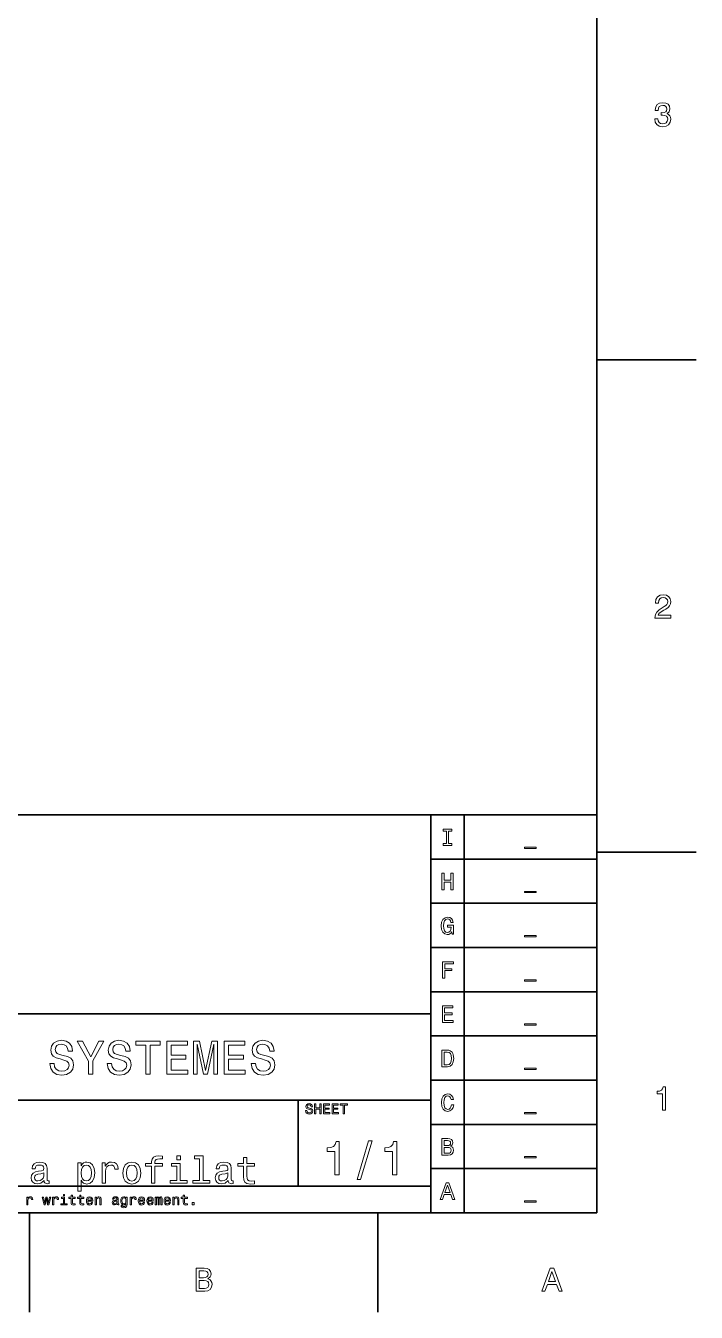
# Model space of a CAD drawing. Extents: x 0 to 841, y 0 to 594.
# Drawn here: x 734.9 to 836, y 5 to 199 of the extents above; entities that cross this region are included whole.
import ezdxf

# ---------------------------------------------------------------- set-up
doc = ezdxf.new("R2010")
doc.units = 0

msp = doc.modelspace()

# ---------------------------------------------------------------- linework, layer by layer
at = {"color": 7, "lineweight": 35}
for p, q in [((821, 20), (821, 574)), ((631, 80), (821, 80)), ((796, 20), (796, 80)), ((801, 20), (801, 80)), ((821, 80), (821, 20)), ((796, 73.33), (821, 73.33)), ((796, 66.67), (821, 66.67)), ((796, 60), (821, 60)), ((796, 53.33), (821, 53.33)), ((631, 50), (796, 50)), ((796, 46.67), (821, 46.67)), ((796, 40), (821, 40)), ((631, 37), (796, 37)), ((796, 33.33), (821, 33.33)), ((796, 26.67), (821, 26.67)), ((631, 24), (796, 24)), ((20, 20), (821, 20)), ((631, 20), (821, 20))]:
    msp.add_line(p, q, dxfattribs=at)
at = {"color": 7, "lineweight": 35, "ltscale": 0.375}
for p, q in [((821, 148.6), (836, 148.6)), ((821, 74.4), (836, 74.4)), ((735.5, 20), (735.5, 5)), ((788, 20), (788, 5))]:
    msp.add_line(p, q, dxfattribs=at)
at = {"color": 7, "lineweight": 35, "ltscale": 0.325}
msp.add_line((776, 24), (776, 37), dxfattribs=at)
at = {"color": 7, "lineweight": 13}
for points in [[(829.73, 184.97), (829.73, 184.93), (829.81, 184.45), (830.05, 184.08), (830.42, 183.85), (830.91, 183.77), (831.44, 183.85), (831.83, 184.07), (832.08, 184.43), (832.18, 184.88), (832.13, 185.18), (832.02, 185.42), (831.84, 185.61), (831.6, 185.74), (831.93, 186.02), (832.04, 186.45), (831.97, 186.84), (831.75, 187.14), (831.4, 187.33), (830.91, 187.39), (830.46, 187.31), (830.11, 187.09), (829.89, 186.74), (829.81, 186.27), (829.81, 186.23), (830.26, 186.23), (830.3, 186.55), (830.43, 186.79), (830.64, 186.93), (830.94, 186.98), (831.2, 186.94), (831.39, 186.83), (831.51, 186.66), (831.55, 186.43), (831.51, 186.18), (831.39, 186.02), (831.18, 185.91), (830.89, 185.88), (830.69, 185.89), (830.69, 185.49), (830.94, 185.5), (831.26, 185.46), (831.49, 185.33), (831.64, 185.14), (831.69, 184.88), (831.63, 184.59), (831.48, 184.37), (831.25, 184.23), (830.94, 184.19), (830.63, 184.24), (830.39, 184.39), (830.25, 184.63), (830.19, 184.97)], [(829.77, 109.67), (832.18, 109.67), (832.18, 110.1), (830.27, 110.1), (830.38, 110.34), (830.56, 110.53), (831.12, 110.89), (831.42, 111.04), (831.75, 111.26), (831.99, 111.51), (832.12, 111.81), (832.18, 112.15), (832.09, 112.57), (831.85, 112.9), (831.49, 113.12), (831.02, 113.19), (830.54, 113.11), (830.17, 112.87), (829.93, 112.49), (829.85, 111.99), (829.85, 111.92), (830.31, 111.92), (830.31, 111.96), (830.35, 112.3), (830.49, 112.56), (830.71, 112.72), (830.99, 112.77), (831.29, 112.72), (831.5, 112.6), (831.65, 112.4), (831.7, 112.15), (831.66, 111.92), (831.56, 111.72), (831.4, 111.55), (831.18, 111.4), (830.88, 111.24), (830.39, 110.93), (830.04, 110.59), (829.84, 110.19), (829.77, 109.68)], [(798.33, 75.66), (797.87, 75.66), (797.87, 75.36), (799.13, 75.36), (799.13, 75.66), (798.67, 75.66), (798.67, 77.55), (799.13, 77.55), (799.13, 77.86), (797.87, 77.86), (797.87, 77.55), (798.33, 77.55)], [(810.13, 75.14), (810.13, 74.94), (811.87, 74.94), (811.87, 75.14)], [(797.66, 68.69), (798, 68.69), (798, 69.86), (799, 69.86), (799, 68.69), (799.33, 68.69), (799.33, 71.19), (799, 71.19), (799, 70.17), (798, 70.17), (798, 71.19), (797.66, 71.19)], [(810.13, 68.47), (810.13, 68.27), (811.87, 68.27), (811.87, 68.47)], [(799.16, 62.36), (799.22, 62.02), (799.4, 62.02), (799.4, 63.37), (798.49, 63.37), (798.49, 63.07), (799.05, 63.07), (799.05, 63.05), (799.01, 62.72), (798.89, 62.47), (798.72, 62.32), (798.5, 62.27), (798.25, 62.33), (798.06, 62.52), (797.94, 62.85), (797.89, 63.28), (797.93, 63.72), (798.06, 64.04), (798.25, 64.24), (798.51, 64.3), (798.69, 64.27), (798.84, 64.17), (798.95, 64), (799.01, 63.77), (799.37, 63.77), (799.27, 64.12), (799.1, 64.38), (798.85, 64.53), (798.54, 64.59), (798.13, 64.5), (797.82, 64.24), (797.62, 63.83), (797.55, 63.27), (797.62, 62.72), (797.82, 62.3), (798.11, 62.04), (798.47, 61.96), (798.68, 61.98), (798.86, 62.06), (799.02, 62.18)], [(810.13, 61.81), (810.13, 61.61), (811.87, 61.61), (811.87, 61.81)], [(797.76, 55.36), (798.1, 55.36), (798.1, 56.51), (799.15, 56.51), (799.15, 56.81), (798.1, 56.81), (798.1, 57.55), (799.39, 57.55), (799.39, 57.86), (797.76, 57.86)], [(810.13, 55.14), (810.13, 54.94), (811.87, 54.94), (811.87, 55.14)], [(797.74, 48.69), (799.33, 48.69), (799.33, 48.99), (798.07, 48.99), (798.07, 49.84), (799.19, 49.84), (799.19, 50.14), (798.07, 50.14), (798.07, 50.89), (799.3, 50.89), (799.3, 51.19), (797.74, 51.19)], [(810.13, 48.47), (810.13, 48.27), (811.87, 48.27), (811.87, 48.47)], [(739.2, 42.53), (738.54, 42.53), (738.69, 41.77), (739.05, 41.21), (739.6, 40.87), (740.35, 40.74), (741.09, 40.86), (741.65, 41.18), (742, 41.67), (742.13, 42.33), (742.02, 42.92), (741.72, 43.3), (741.23, 43.55), (740.57, 43.74), (740.01, 43.88), (739.65, 44.04), (739.44, 44.27), (739.37, 44.63), (739.44, 44.95), (739.62, 45.2), (739.91, 45.36), (740.31, 45.42), (740.71, 45.35), (741.03, 45.15), (741.24, 44.83), (741.34, 44.39), (741.99, 44.39), (741.99, 44.4), (741.88, 45.08), (741.54, 45.59), (741.01, 45.9), (740.29, 46.01), (739.64, 45.9), (739.13, 45.6), (738.81, 45.13), (738.69, 44.53), (738.79, 43.99), (739.06, 43.62), (739.49, 43.37), (740.09, 43.19), (740.67, 43.02), (741.11, 42.86), (741.37, 42.63), (741.47, 42.26), (741.38, 41.88), (741.16, 41.59), (740.82, 41.41), (740.38, 41.35), (739.89, 41.43), (739.52, 41.66), (739.28, 42.03)], [(745.05, 40.88), (745.05, 42.91), (746.69, 45.89), (745.94, 45.89), (744.71, 43.52), (743.46, 45.89), (742.66, 45.89), (744.38, 42.86), (744.38, 40.88)], [(747.87, 42.53), (747.22, 42.53), (747.36, 41.77), (747.72, 41.21), (748.28, 40.87), (749.03, 40.74), (749.77, 40.86), (750.32, 41.18), (750.68, 41.67), (750.81, 42.33), (750.7, 42.92), (750.39, 43.3), (749.9, 43.55), (749.25, 43.74), (748.69, 43.88), (748.32, 44.04), (748.11, 44.27), (748.05, 44.63), (748.11, 44.95), (748.3, 45.2), (748.59, 45.36), (748.98, 45.42), (749.39, 45.35), (749.7, 45.15), (749.91, 44.83), (750.01, 44.39), (750.67, 44.39), (750.67, 44.4), (750.55, 45.08), (750.21, 45.59), (749.68, 45.9), (748.96, 46.01), (748.31, 45.9), (747.81, 45.6), (747.48, 45.13), (747.37, 44.53), (747.46, 43.99), (747.74, 43.62), (748.17, 43.37), (748.76, 43.19), (749.34, 43.02), (749.78, 42.86), (750.05, 42.63), (750.14, 42.26), (750.06, 41.88), (749.83, 41.59), (749.49, 41.41), (749.05, 41.35), (748.56, 41.43), (748.19, 41.66), (747.95, 42.03)], [(753.02, 40.88), (753.68, 40.88), (753.68, 45.28), (755.19, 45.28), (755.19, 45.88), (751.5, 45.88), (751.5, 45.28), (753.02, 45.28)], [(756.17, 40.88), (759.34, 40.88), (759.34, 41.49), (756.84, 41.49), (756.84, 43.18), (759.07, 43.18), (759.07, 43.78), (756.84, 43.78), (756.84, 45.28), (759.29, 45.28), (759.29, 45.88), (756.17, 45.88)], [(760.22, 40.88), (760.78, 40.88), (760.78, 45.42), (761.71, 40.88), (762.33, 40.88), (763.26, 45.42), (763.26, 40.88), (763.82, 40.88), (763.82, 45.88), (762.95, 45.88), (762.02, 41.47), (761.11, 45.88), (760.22, 45.88)], [(764.85, 40.88), (768.02, 40.88), (768.02, 41.49), (765.51, 41.49), (765.51, 43.18), (767.74, 43.18), (767.74, 43.78), (765.51, 43.78), (765.51, 45.28), (767.96, 45.28), (767.96, 45.88), (764.85, 45.88)], [(769.56, 42.53), (768.9, 42.53), (769.05, 41.77), (769.41, 41.21), (769.96, 40.87), (770.71, 40.74), (771.45, 40.86), (772.01, 41.18), (772.36, 41.67), (772.49, 42.33), (772.38, 42.92), (772.08, 43.3), (771.59, 43.55), (770.94, 43.74), (770.37, 43.88), (770.01, 44.04), (769.8, 44.27), (769.73, 44.63), (769.8, 44.95), (769.98, 45.2), (770.27, 45.36), (770.67, 45.42), (771.07, 45.35), (771.39, 45.15), (771.6, 44.83), (771.7, 44.39), (772.35, 44.39), (772.35, 44.4), (772.24, 45.08), (771.9, 45.59), (771.37, 45.9), (770.65, 46.01), (770, 45.9), (769.49, 45.6), (769.17, 45.13), (769.05, 44.53), (769.15, 43.99), (769.42, 43.62), (769.85, 43.37), (770.45, 43.19), (771.03, 43.02), (771.47, 42.86), (771.73, 42.63), (771.83, 42.26), (771.74, 41.88), (771.52, 41.59), (771.18, 41.41), (770.74, 41.35), (770.25, 41.43), (769.88, 41.66), (769.64, 42.03)], [(798.5, 44.52), (797.66, 44.52), (797.66, 42.02), (798.5, 42.02), (798.89, 42.1), (799.18, 42.34), (799.36, 42.74), (799.43, 43.27), (799.37, 43.82), (799.3, 44.04), (799.2, 44.21), (798.9, 44.44), (798.71, 44.5)], [(798.47, 44.22), (798.74, 44.17), (798.93, 44.01), (799.04, 43.71), (799.08, 43.27), (799.04, 42.85), (798.93, 42.56), (798.74, 42.38), (798.47, 42.32), (798, 42.32), (798, 44.22)], [(810.13, 41.81), (810.13, 41.61), (811.87, 41.61), (811.87, 41.81)], [(830.91, 35.47), (831.37, 35.47), (831.37, 38.99), (831.03, 38.99), (830.93, 38.68), (830.75, 38.48), (830.48, 38.36), (830.09, 38.32), (830.09, 37.96), (830.91, 37.96)], [(799.08, 36.29), (799.01, 35.98), (798.89, 35.77), (798.73, 35.63), (798.53, 35.59), (798.3, 35.66), (798.11, 35.85), (797.99, 36.17), (797.95, 36.61), (797.99, 37.04), (798.11, 37.36), (798.29, 37.56), (798.53, 37.63), (798.71, 37.59), (798.85, 37.49), (798.97, 37.33), (799.05, 37.1), (799.39, 37.1), (799.28, 37.45), (799.09, 37.71), (798.84, 37.87), (798.53, 37.93), (798.15, 37.84), (797.86, 37.58), (797.67, 37.17), (797.61, 36.61), (797.67, 36.05), (797.86, 35.63), (798.15, 35.38), (798.53, 35.29), (798.87, 35.36), (799.14, 35.55), (799.33, 35.86), (799.43, 36.29)], [(777.31, 35.41), (777.11, 35.41), (777.16, 35.18), (777.26, 35.02), (777.43, 34.91), (777.65, 34.88), (777.88, 34.91), (778.04, 35.01), (778.15, 35.16), (778.19, 35.35), (778.16, 35.53), (778.07, 35.64), (777.92, 35.72), (777.72, 35.78), (777.55, 35.82), (777.44, 35.87), (777.38, 35.93), (777.36, 36.04), (777.38, 36.14), (777.44, 36.21), (777.52, 36.26), (777.64, 36.28), (777.76, 36.26), (777.86, 36.2), (777.92, 36.1), (777.95, 35.97), (778.15, 35.97), (778.15, 35.98), (778.11, 36.18), (778.01, 36.33), (777.85, 36.43), (777.64, 36.46), (777.44, 36.43), (777.29, 36.33), (777.19, 36.19), (777.16, 36.01), (777.19, 35.85), (777.27, 35.74), (777.4, 35.67), (777.57, 35.61), (777.75, 35.56), (777.88, 35.51), (777.96, 35.44), (777.99, 35.33), (777.96, 35.22), (777.9, 35.13), (777.8, 35.08), (777.66, 35.06), (777.52, 35.08), (777.4, 35.15), (777.33, 35.26)], [(778.45, 34.92), (778.65, 34.92), (778.65, 35.62), (779.25, 35.62), (779.25, 34.92), (779.45, 34.92), (779.45, 36.42), (779.25, 36.42), (779.25, 35.81), (778.65, 35.81), (778.65, 36.42), (778.45, 36.42)], [(779.8, 34.92), (780.75, 34.92), (780.75, 35.1), (780, 35.1), (780, 35.61), (780.67, 35.61), (780.67, 35.79), (780, 35.79), (780, 36.24), (780.73, 36.24), (780.73, 36.42), (779.8, 36.42)], [(781.1, 34.92), (782.05, 34.92), (782.05, 35.1), (781.3, 35.1), (781.3, 35.61), (781.97, 35.61), (781.97, 35.79), (781.3, 35.79), (781.3, 36.24), (782.03, 36.24), (782.03, 36.42), (781.1, 36.42)], [(782.76, 34.92), (782.95, 34.92), (782.95, 36.24), (783.41, 36.24), (783.41, 36.42), (782.3, 36.42), (782.3, 36.24), (782.76, 36.24)], [(810.13, 35.14), (810.13, 34.94), (811.87, 34.94), (811.87, 35.14)], [(798.95, 30.04), (799.2, 30.25), (799.27, 30.39), (799.29, 30.56), (799.24, 30.83), (799.1, 31.03), (798.87, 31.15), (798.56, 31.19), (797.67, 31.19), (797.67, 28.69), (798.61, 28.69), (798.94, 28.74), (799.19, 28.89), (799.35, 29.12), (799.4, 29.44), (799.37, 29.65), (799.28, 29.83), (799.14, 29.96)], [(781.53, 25.7), (782.19, 25.7), (782.19, 30.74), (781.7, 30.74), (781.57, 30.3), (781.31, 30), (780.91, 29.83), (780.37, 29.77), (780.37, 29.26), (781.53, 29.26)], [(784.88, 25.03), (785.37, 25.03), (787.12, 30.84), (786.61, 30.84)], [(790.21, 25.7), (790.86, 25.7), (790.86, 30.74), (790.37, 30.74), (790.24, 30.3), (789.98, 30), (789.59, 29.83), (789.04, 29.77), (789.04, 29.26), (790.21, 29.26)], [(798.49, 30.15), (798, 30.15), (798, 30.89), (798.52, 30.89), (798.71, 30.87), (798.85, 30.81), (798.93, 30.69), (798.96, 30.53), (798.93, 30.36), (798.84, 30.25), (798.69, 30.17)], [(798.57, 28.99), (798, 28.99), (798, 29.85), (798.54, 29.85), (798.76, 29.83), (798.93, 29.75), (799.02, 29.62), (799.05, 29.43), (799.02, 29.23), (798.93, 29.1), (798.78, 29.01)], [(737.68, 24.85), (737.68, 24.84), (737.71, 24.64), (737.8, 24.5), (738.16, 24.39), (738.44, 24.44), (738.44, 24.83), (738.32, 24.81), (738.16, 24.89), (738.13, 25.12), (738.13, 26.72), (738.06, 27.13), (737.86, 27.42), (737.51, 27.59), (737.01, 27.65), (736.53, 27.59), (736.17, 27.39), (735.95, 27.08), (735.87, 26.68), (735.87, 26.65), (736.33, 26.65), (736.37, 26.89), (736.5, 27.06), (736.7, 27.16), (737, 27.2), (737.28, 27.18), (737.48, 27.09), (737.6, 26.94), (737.64, 26.73), (737.62, 26.49), (737.53, 26.37), (737.3, 26.31), (736.86, 26.27), (736.37, 26.16), (736.02, 25.98), (735.81, 25.69), (735.75, 25.26), (735.8, 24.88), (735.98, 24.6), (736.27, 24.42), (736.67, 24.36), (737.2, 24.48)], [(743.26, 27.07), (743.26, 27.54), (742.76, 27.54), (742.76, 23.25), (743.26, 23.25), (743.26, 24.92), (743.44, 24.65), (743.64, 24.47), (744.15, 24.34), (744.63, 24.45), (745.01, 24.78), (745.26, 25.3), (745.35, 26), (745.26, 26.7), (745.01, 27.22), (744.63, 27.54), (744.15, 27.65), (743.87, 27.62), (743.64, 27.51), (743.44, 27.33)], [(744.06, 24.8), (743.72, 24.87), (743.48, 25.1), (743.32, 25.48), (743.27, 26), (743.32, 26.52), (743.48, 26.89), (743.72, 27.12), (744.06, 27.2), (744.37, 27.12), (744.62, 26.89), (744.78, 26.51), (744.84, 26), (744.78, 25.48), (744.62, 25.1), (744.37, 24.87)], [(746.44, 24.45), (746.95, 24.45), (746.95, 26.22), (747, 26.65), (747.16, 26.95), (747.41, 27.14), (747.75, 27.2), (748.01, 27.16), (748.2, 27.04), (748.31, 26.85), (748.35, 26.58), (748.86, 26.58), (748.8, 27.05), (748.61, 27.38), (748.29, 27.59), (747.86, 27.65), (747.56, 27.61), (747.31, 27.49), (747.08, 27.3), (746.9, 27.03), (746.9, 27.54), (746.44, 27.54)], [(749.57, 25.99), (749.67, 25.29), (749.93, 24.77), (750.35, 24.45), (750.92, 24.34), (751.48, 24.45), (751.9, 24.77), (752.16, 25.29), (752.26, 25.99), (752.16, 26.7), (751.9, 27.22), (751.48, 27.54), (750.92, 27.65), (750.35, 27.54), (749.93, 27.22), (749.67, 26.7)], [(750.09, 26), (750.14, 26.52), (750.31, 26.89), (750.56, 27.12), (750.92, 27.2), (751.26, 27.12), (751.52, 26.9), (751.68, 26.52), (751.74, 26), (751.68, 25.48), (751.52, 25.1), (751.26, 24.86), (750.92, 24.79), (750.56, 24.86), (750.31, 25.1), (750.14, 25.48)], [(753.9, 27.01), (753.9, 24.45), (754.4, 24.45), (754.4, 27.01), (755.56, 27.01), (755.56, 27.44), (754.4, 27.44), (754.4, 27.63), (754.44, 27.86), (754.58, 28.02), (754.8, 28.11), (755.12, 28.14), (755.56, 28.12), (755.56, 28.56), (755.01, 28.59), (754.51, 28.54), (754.17, 28.38), (753.96, 28.11), (753.9, 27.72), (753.9, 27.44), (752.97, 27.44), (752.97, 27.01)], [(758.21, 24.88), (758.21, 27.44), (756.91, 27.44), (756.91, 27.01), (757.71, 27.01), (757.71, 24.88), (756.67, 24.88), (756.67, 24.45), (759.26, 24.45), (759.26, 24.88)], [(758.23, 28.59), (757.69, 28.59), (757.69, 28.01), (758.23, 28.01)], [(761.14, 28.16), (761.14, 24.88), (760.1, 24.88), (760.1, 24.45), (762.69, 24.45), (762.69, 24.88), (761.65, 24.88), (761.65, 28.59), (760.35, 28.59), (760.35, 28.16)], [(765.44, 24.85), (765.44, 24.84), (765.47, 24.64), (765.56, 24.5), (765.92, 24.39), (766.2, 24.44), (766.2, 24.83), (766.08, 24.81), (765.92, 24.89), (765.89, 25.12), (765.89, 26.72), (765.82, 27.13), (765.62, 27.42), (765.27, 27.59), (764.77, 27.65), (764.29, 27.59), (763.93, 27.39), (763.71, 27.08), (763.63, 26.68), (763.63, 26.65), (764.09, 26.65), (764.13, 26.89), (764.25, 27.06), (764.46, 27.16), (764.76, 27.2), (765.04, 27.18), (765.24, 27.09), (765.36, 26.94), (765.4, 26.73), (765.38, 26.49), (765.29, 26.37), (765.05, 26.31), (764.62, 26.27), (764.13, 26.16), (763.78, 25.98), (763.57, 25.69), (763.5, 25.26), (763.56, 24.88), (763.74, 24.6), (764.03, 24.42), (764.43, 24.36), (764.96, 24.48)], [(767.75, 27.01), (767.75, 25.46), (767.79, 24.96), (767.95, 24.61), (768.27, 24.41), (768.82, 24.34), (769.42, 24.37), (769.42, 24.81), (768.98, 24.77), (768.58, 24.82), (768.37, 24.96), (768.28, 25.2), (768.26, 25.54), (768.26, 27.01), (769.42, 27.01), (769.42, 27.44), (768.26, 27.44), (768.26, 28.35), (767.75, 28.35), (767.75, 27.44), (766.88, 27.44), (766.88, 27.01)], [(810.13, 28.47), (810.13, 28.27), (811.87, 28.27), (811.87, 28.47)], [(737.63, 25.53), (737.56, 25.23), (737.37, 25), (737.1, 24.85), (736.76, 24.8), (736.54, 24.83), (736.38, 24.92), (736.28, 25.08), (736.25, 25.31), (736.28, 25.51), (736.37, 25.65), (736.74, 25.82), (737.2, 25.88), (737.63, 26.02)], [(765.38, 25.53), (765.31, 25.23), (765.13, 25), (764.85, 24.85), (764.51, 24.8), (764.29, 24.83), (764.14, 24.92), (764.04, 25.08), (764.01, 25.31), (764.03, 25.51), (764.13, 25.65), (764.5, 25.82), (764.96, 25.88), (765.38, 26.02)], [(797.4, 22.02), (797.74, 22.02), (798, 22.76), (799, 22.76), (799.26, 22.02), (799.6, 22.02), (798.68, 24.53), (798.32, 24.53)], [(798.11, 23.06), (798.5, 24.17), (798.89, 23.06)], [(735.07, 21.21), (735.26, 21.21), (735.26, 21.88), (735.28, 22.04), (735.33, 22.15), (735.43, 22.22), (735.56, 22.25), (735.65, 22.23), (735.72, 22.19), (735.77, 22.11), (735.78, 22.01), (735.97, 22.01), (735.95, 22.19), (735.88, 22.31), (735.76, 22.39), (735.6, 22.42), (735.48, 22.4), (735.39, 22.36), (735.31, 22.28), (735.24, 22.18), (735.24, 22.38), (735.07, 22.38)], [(737.87, 21.21), (738.04, 22.2), (738.22, 21.21), (738.4, 21.21), (738.68, 22.38), (738.5, 22.38), (738.31, 21.39), (738.14, 22.38), (737.95, 22.38), (737.78, 21.39), (737.59, 22.38), (737.4, 22.38), (737.69, 21.21)], [(738.97, 21.21), (739.16, 21.21), (739.16, 21.88), (739.18, 22.04), (739.24, 22.15), (739.33, 22.22), (739.46, 22.25), (739.55, 22.23), (739.63, 22.19), (739.67, 22.11), (739.68, 22.01), (739.88, 22.01), (739.85, 22.19), (739.78, 22.31), (739.66, 22.39), (739.5, 22.42), (739.39, 22.4), (739.29, 22.36), (739.21, 22.28), (739.14, 22.18), (739.14, 22.38), (738.97, 22.38)], [(740.78, 21.37), (740.78, 22.34), (740.29, 22.34), (740.29, 22.17), (740.59, 22.17), (740.59, 21.37), (740.2, 21.37), (740.2, 21.21), (741.17, 21.21), (741.17, 21.37)], [(740.79, 22.77), (740.59, 22.77), (740.59, 22.55), (740.79, 22.55)], [(741.76, 22.17), (741.76, 21.59), (741.77, 21.4), (741.83, 21.27), (741.95, 21.2), (742.15, 21.17), (742.38, 21.18), (742.38, 21.35), (742.22, 21.34), (742.07, 21.35), (741.99, 21.41), (741.95, 21.5), (741.95, 21.62), (741.95, 22.17), (742.38, 22.17), (742.38, 22.34), (741.95, 22.34), (741.95, 22.68), (741.76, 22.68), (741.76, 22.34), (741.43, 22.34), (741.43, 22.17)], [(743.06, 22.17), (743.06, 21.59), (743.07, 21.4), (743.13, 21.27), (743.25, 21.2), (743.46, 21.17), (743.68, 21.18), (743.68, 21.35), (743.52, 21.34), (743.37, 21.35), (743.29, 21.41), (743.25, 21.5), (743.25, 21.62), (743.25, 22.17), (743.68, 22.17), (743.68, 22.34), (743.25, 22.34), (743.25, 22.68), (743.06, 22.68), (743.06, 22.34), (742.73, 22.34), (742.73, 22.17)], [(744.27, 21.74), (745.03, 21.74), (745.03, 21.83), (745, 22.08), (744.9, 22.26), (744.75, 22.38), (744.55, 22.42), (744.35, 22.37), (744.2, 22.25), (744.1, 22.06), (744.07, 21.8), (744.1, 21.53), (744.2, 21.34), (744.35, 21.21), (744.54, 21.17), (744.71, 21.2), (744.85, 21.27), (744.95, 21.39), (745.01, 21.55), (744.82, 21.55), (744.78, 21.46), (744.73, 21.4), (744.57, 21.34), (744.44, 21.37), (744.35, 21.44), (744.29, 21.57), (744.27, 21.73)], [(744.27, 21.9), (744.29, 22.05), (744.35, 22.16), (744.44, 22.23), (744.56, 22.25), (744.67, 22.23), (744.76, 22.16), (744.81, 22.05), (744.83, 21.9)], [(745.4, 21.21), (745.59, 21.21), (745.59, 21.88), (745.61, 22.04), (745.68, 22.15), (745.77, 22.22), (745.9, 22.25), (746.01, 22.22), (746.07, 22.17), (746.1, 22.07), (746.11, 21.94), (746.11, 21.21), (746.3, 21.21), (746.3, 21.98), (746.3, 22.13), (746.26, 22.26), (746.13, 22.38), (745.93, 22.42), (745.82, 22.4), (745.73, 22.36), (745.65, 22.29), (745.59, 22.2), (745.59, 22.38), (745.4, 22.38)], [(748.7, 21.37), (748.7, 21.36), (748.71, 21.29), (748.74, 21.23), (748.87, 21.19), (748.98, 21.21), (748.98, 21.36), (748.94, 21.35), (748.87, 21.38), (748.86, 21.47), (748.86, 22.07), (748.84, 22.22), (748.76, 22.33), (748.63, 22.39), (748.44, 22.42), (748.26, 22.39), (748.13, 22.32), (748.04, 22.2), (748.02, 22.05), (748.02, 22.04), (748.19, 22.04), (748.2, 22.13), (748.25, 22.19), (748.33, 22.23), (748.44, 22.25), (748.54, 22.24), (748.62, 22.2), (748.67, 22.15), (748.68, 22.07), (748.67, 21.98), (748.64, 21.93), (748.55, 21.91), (748.39, 21.9), (748.2, 21.86), (748.07, 21.79), (747.99, 21.68), (747.97, 21.52), (747.99, 21.38), (748.06, 21.27), (748.17, 21.2), (748.31, 21.18), (748.52, 21.23)], [(748.67, 21.62), (748.65, 21.51), (748.58, 21.42), (748.47, 21.37), (748.35, 21.35), (748.27, 21.36), (748.21, 21.39), (748.17, 21.45), (748.16, 21.54), (748.17, 21.61), (748.2, 21.67), (748.34, 21.73), (748.52, 21.75), (748.67, 21.8)], [(750.21, 21.27), (750.21, 22.38), (750.03, 22.38), (750.03, 22.19), (749.88, 22.36), (749.79, 22.4), (749.69, 22.42), (749.5, 22.37), (749.36, 22.25), (749.27, 22.06), (749.24, 21.8), (749.27, 21.53), (749.36, 21.34), (749.5, 21.21), (749.69, 21.17), (749.79, 21.19), (749.88, 21.23), (750.03, 21.39), (750.03, 21.23), (750.01, 21.1), (749.96, 21), (749.87, 20.95), (749.74, 20.93), (749.62, 20.94), (749.53, 20.98), (749.48, 21.03), (749.47, 21.11), (749.29, 21.11), (749.29, 21.1), (749.31, 20.96), (749.4, 20.86), (749.54, 20.79), (749.73, 20.77), (749.95, 20.8), (750.1, 20.89), (750.18, 21.05)], [(749.43, 21.8), (749.45, 21.99), (749.51, 22.13), (749.6, 22.22), (749.72, 22.25), (749.85, 22.22), (749.94, 22.13), (750, 21.99), (750.02, 21.8), (750, 21.6), (749.94, 21.46), (749.85, 21.37), (749.72, 21.34), (749.6, 21.37), (749.51, 21.46), (749.45, 21.6)], [(750.68, 21.21), (750.87, 21.21), (750.87, 21.88), (750.89, 22.04), (750.95, 22.15), (751.04, 22.22), (751.17, 22.25), (751.27, 22.23), (751.34, 22.19), (751.38, 22.11), (751.39, 22.01), (751.59, 22.01), (751.56, 22.19), (751.49, 22.31), (751.37, 22.39), (751.21, 22.42), (751.1, 22.4), (751, 22.36), (750.92, 22.28), (750.85, 22.18), (750.85, 22.38), (750.68, 22.38)], [(752.08, 21.74), (752.84, 21.74), (752.84, 21.83), (752.8, 22.08), (752.71, 22.26), (752.56, 22.38), (752.36, 22.42), (752.16, 22.37), (752.01, 22.25), (751.91, 22.06), (751.88, 21.8), (751.91, 21.53), (752.01, 21.34), (752.16, 21.21), (752.35, 21.17), (752.52, 21.2), (752.66, 21.27), (752.76, 21.39), (752.82, 21.55), (752.63, 21.55), (752.59, 21.46), (752.53, 21.4), (752.37, 21.34), (752.25, 21.37), (752.16, 21.44), (752.1, 21.57), (752.08, 21.73)], [(752.08, 21.9), (752.1, 22.05), (752.16, 22.16), (752.25, 22.23), (752.36, 22.25), (752.48, 22.23), (752.57, 22.16), (752.62, 22.05), (752.64, 21.9)], [(753.38, 21.74), (754.14, 21.74), (754.14, 21.83), (754.11, 22.08), (754.01, 22.26), (753.86, 22.38), (753.66, 22.42), (753.46, 22.37), (753.31, 22.25), (753.21, 22.06), (753.18, 21.8), (753.21, 21.53), (753.31, 21.34), (753.46, 21.21), (753.65, 21.17), (753.82, 21.2), (753.96, 21.27), (754.06, 21.39), (754.12, 21.55), (753.93, 21.55), (753.89, 21.46), (753.84, 21.4), (753.68, 21.34), (753.55, 21.37), (753.46, 21.44), (753.4, 21.57), (753.38, 21.73)], [(753.38, 21.9), (753.4, 22.05), (753.46, 22.16), (753.55, 22.23), (753.66, 22.25), (753.78, 22.23), (753.87, 22.16), (753.92, 22.05), (753.94, 21.9)], [(754.44, 21.21), (754.61, 21.21), (754.61, 21.99), (754.62, 22.11), (754.65, 22.19), (754.7, 22.24), (754.77, 22.26), (754.82, 22.24), (754.86, 22.2), (754.87, 22.13), (754.88, 22.03), (754.88, 21.21), (755.04, 21.21), (755.04, 21.99), (755.05, 22.1), (755.09, 22.19), (755.14, 22.24), (755.2, 22.26), (755.26, 22.24), (755.29, 22.2), (755.31, 22.03), (755.31, 21.21), (755.49, 21.21), (755.49, 22.02), (755.48, 22.18), (755.44, 22.31), (755.37, 22.39), (755.26, 22.42), (755.13, 22.37), (755.03, 22.25), (754.95, 22.37), (754.81, 22.42), (754.69, 22.37), (754.6, 22.25), (754.6, 22.38), (754.44, 22.38)], [(755.98, 21.74), (756.74, 21.74), (756.74, 21.83), (756.71, 22.08), (756.61, 22.26), (756.46, 22.38), (756.26, 22.42), (756.06, 22.37), (755.91, 22.25), (755.81, 22.06), (755.78, 21.8), (755.81, 21.53), (755.91, 21.34), (756.06, 21.21), (756.25, 21.17), (756.42, 21.2), (756.56, 21.27), (756.66, 21.39), (756.72, 21.55), (756.53, 21.55), (756.49, 21.46), (756.44, 21.4), (756.28, 21.34), (756.15, 21.37), (756.06, 21.44), (756, 21.57), (755.98, 21.73)], [(755.98, 21.9), (756, 22.05), (756.06, 22.16), (756.15, 22.23), (756.27, 22.25), (756.38, 22.23), (756.47, 22.16), (756.52, 22.05), (756.54, 21.9)], [(757.11, 21.21), (757.3, 21.21), (757.3, 21.88), (757.32, 22.04), (757.39, 22.15), (757.48, 22.22), (757.61, 22.25), (757.72, 22.22), (757.78, 22.17), (757.81, 22.07), (757.83, 21.94), (757.83, 21.21), (758.02, 21.21), (758.02, 21.98), (758.01, 22.13), (757.97, 22.26), (757.84, 22.38), (757.64, 22.42), (757.53, 22.4), (757.44, 22.36), (757.36, 22.29), (757.3, 22.2), (757.3, 22.38), (757.11, 22.38)], [(758.67, 22.17), (758.67, 21.59), (758.68, 21.4), (758.74, 21.27), (758.86, 21.2), (759.07, 21.17), (759.29, 21.18), (759.29, 21.35), (759.13, 21.34), (758.98, 21.35), (758.9, 21.41), (758.87, 21.5), (758.86, 21.62), (758.86, 22.17), (759.29, 22.17), (759.29, 22.34), (758.86, 22.34), (758.86, 22.68), (758.67, 22.68), (758.67, 22.34), (758.34, 22.34), (758.34, 22.17)], [(760.01, 21.21), (760.31, 21.21), (760.31, 21.54), (760.01, 21.54)], [(810.13, 21.81), (810.13, 21.61), (811.87, 21.61), (811.87, 21.81)], [(762.38, 10.06), (762.73, 10.35), (762.82, 10.55), (762.85, 10.79), (762.79, 11.17), (762.59, 11.44), (762.27, 11.61), (761.83, 11.67), (760.59, 11.67), (760.59, 8.17), (761.9, 8.17), (762.37, 8.24), (762.72, 8.44), (762.94, 8.77), (763.01, 9.22), (762.97, 9.51), (762.84, 9.76), (762.65, 9.94)], [(812.72, 8.17), (813.18, 8.17), (813.55, 9.2), (814.95, 9.2), (815.31, 8.17), (815.79, 8.17), (814.51, 11.67), (813.99, 11.67)], [(761.73, 10.21), (761.05, 10.21), (761.05, 11.25), (761.78, 11.25), (762.05, 11.22), (762.24, 11.13), (762.36, 10.97), (762.4, 10.74), (762.35, 10.51), (762.23, 10.35), (762.02, 10.24)], [(761.85, 8.59), (761.05, 8.59), (761.05, 9.79), (761.8, 9.79), (762.12, 9.76), (762.35, 9.65), (762.48, 9.47), (762.53, 9.21), (762.48, 8.93), (762.36, 8.74), (762.14, 8.62)], [(813.71, 9.62), (814.25, 11.17), (814.79, 9.62)]]:
    msp.add_lwpolyline(points, close=True, dxfattribs=at)

doc.saveas('drawing.dxf')
